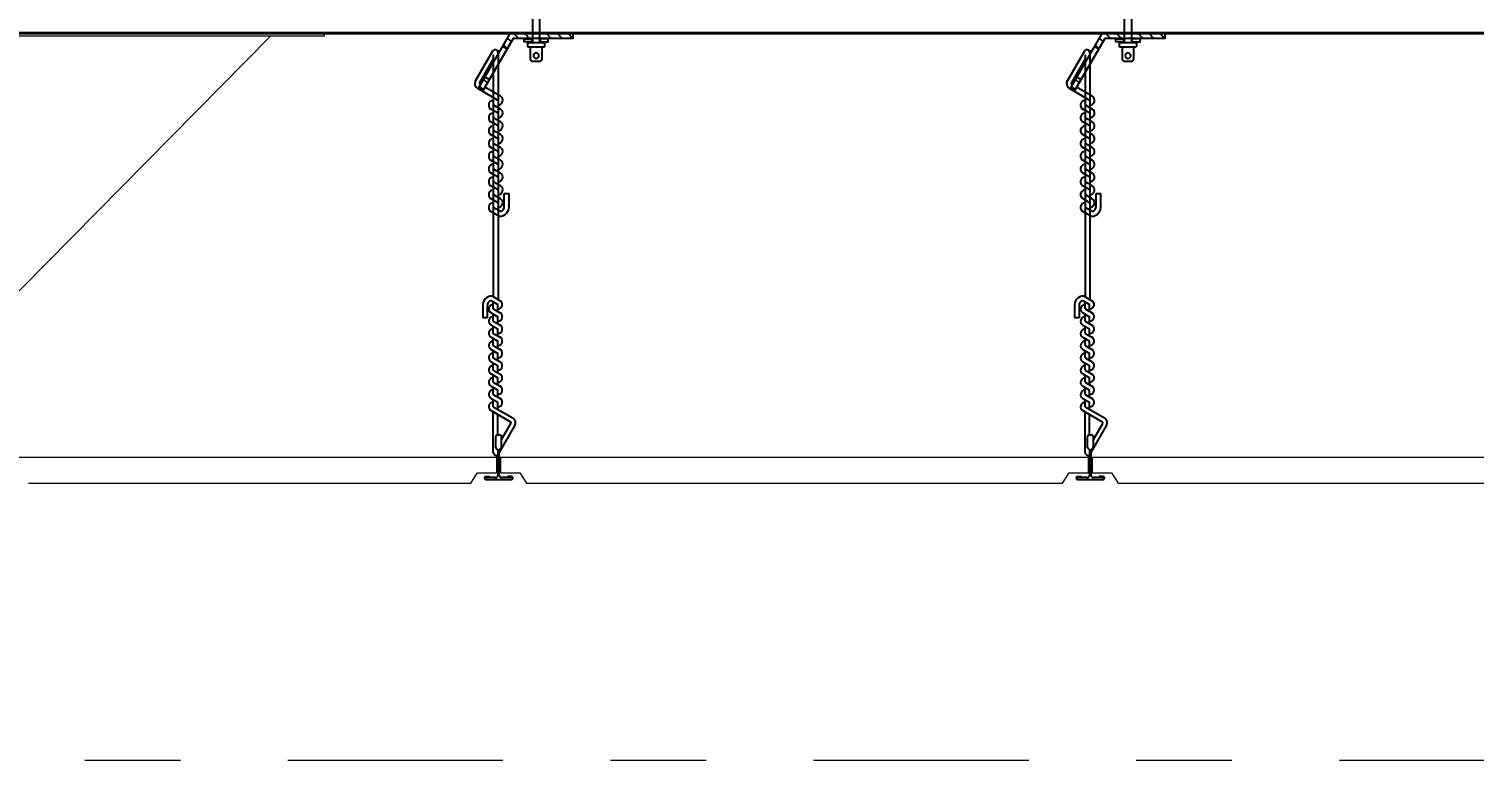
# Model space of a CAD drawing. Header units: millimetres. Extents: x 8674.86 to 8683.26, y 7174.65 to 7183.6.
# Drawn here: x 8676.296 to 8677.808, y 7178.316 to 7179.081 of the extents above; entities that cross this region are included whole.
import ezdxf
from ezdxf import colors
from ezdxf.entities.mleader import LeaderData, LeaderLine
from ezdxf.math import Vec2, Vec3

# ---------------------------------------------------------------- set-up
doc = ezdxf.new("R2010")
doc.units = ezdxf.units.MM
doc.linetypes.add('ACAD_ISO12W100', pattern=[21, 12, -3, 0, -3, 0, -3])
doc.linetypes.add('TRAZO_Y_PUNTO', pattern=[1, 0.5, -0.25, 0, -0.25])
for name, color, linetype in [('0001-Text 1 30', 250, 'Continuous'), ('002_Medium_1 30', 252, 'Continuous'), ('003_Light_1 30', 253, 'Continuous')]:
    doc.layers.add(name, color=color, linetype=linetype)
doc.layers.add('001_Dark_1 30', color=250, linetype='Continuous', lineweight=0)
doc.layers.add('CUT 1 30', color=7, linetype='ACAD_ISO12W100', lineweight=5)
doc.styles.add('SS_40_notes!', font='calibri.ttf', dxfattribs={"height": 72})

# ---------------------------------------------------------------- blocks, each defined once
blk = doc.blocks.new('PERFIL 1812-1818')
at = {"layer": '002_Medium_1 30'}
for p, q in [((-0.0006, 0.0379), (0.0006, 0.0379)), ((-0.0026, 0.0359), (-0.0026, 0.0277)), ((-0.0006, 0.0257), (-0.0006, 0.0257)), ((-0.0006, 0.0257), (-0.0006, 0.0036)), ((0.0006, 0.0257), (0.0006, 0.0257)), ((0.0006, 0.0036), (0.0006, 0.0257)), ((0.0026, 0.0277), (0.0026, 0.0359)), ((-0.0026, 0.0016), (-0.011, 0.0016)), ((-0.0108, 0), (0.0108, 0)), ((-0.0107, 0.0025), (-0.0075, 0.0025)), ((0.011, 0.0016), (0.0026, 0.0016)), ((0.0107, 0.0025), (0.0075, 0.0025))]:
    blk.add_line(p, q, dxfattribs=at)
for centre, radius, start, end in [((-0.0006, 0.0359), 0.002, 90, 180), ((0.0006, 0.0359), 0.002, 0, 90), ((-0.0006, 0.0277), 0.002, 180, 270), ((0.0006, 0.0277), 0.002, 270, 0), ((-0.0108, 0.0012), 0.00123, 88.0365, 270.7035), ((-0.0026, 0.0036), 0.002, 270, 0), ((0.0026, 0.0036), 0.002, 180, 270), ((0.0108, 0.0012), 0.00123, 269.2965, 91.9635)]:
    blk.add_arc(centre, radius, start, end, dxfattribs=at)
blk = doc.blocks.new('clavohilti')
at = {"layer": '002_Medium_1 30'}
for p, q in [((0.0056, 0.0779), (0, 0.0657)), ((0.0112, 0.0657), (0.0056, 0.0779)), ((0, 0.0657), (0, -0.0065)), ((0.0112, -0.0065), (0.0112, 0.0657)), ((-0.0082, -0.0081), (-0.0082, -0.013)), ((0.0179, -0.0065), (-0.0067, -0.0065)), ((0.0071, -0.0145), (0.0182, -0.0145)), ((0.0194, -0.013), (0.0194, -0.0081))]:
    blk.add_line(p, q, dxfattribs=at)
for points in [[(-0.001, -0.0059), (-0.0141, -0.0059), (-0.0141, -0.0007), (-0.001, -0.0007)], [(0.0122, -0.0059), (0.0253, -0.0059), (0.0253, -0.0007), (0.0122, -0.0007)]]:
    blk.add_lwpolyline(points, close=True, dxfattribs=at)
blk.add_lwpolyline([(-0.007, -0.0145), (0.0041, -0.0145)], dxfattribs=at)
blk.add_lwpolyline([(-0.004, -0.0145), (0.0152, -0.0145), (0.0152, -0.0336, -0.414214), (0.0114, -0.0374), (-0.0002, -0.0374, -0.414214), (-0.004, -0.0336)], format="xyb", close=True, dxfattribs=at)
blk.add_circle((0.0056, -0.0281), 0.0045, dxfattribs=at)
for centre, start, end in [((-0.0067, -0.0081), 90, 180), ((-0.0067, -0.013), 180, 253.9419), ((0.0179, -0.0081), 0, 90), ((0.0179, -0.013), 286.058, 360)]:
    blk.add_arc(centre, 0.00154, start, end, dxfattribs=at)

msp = doc.modelspace()

# ---------------------------------------------------------------- hatches: boundary and pattern name
at = {"layer": '003_Light_1 30'}
h = msp.add_hatch(dxfattribs=at)
h.set_pattern_fill('ANSI31', color=256, scale=0.064203, style=0)
h.set_pattern_definition([(135, (8751.398749, 7273.907543), (0.0056748167, 0.0056748167), [])])
h.paths.add_polyline_path([(8676.8292, 7179.0759), (8676.8648, 7179.0759), (8676.8648, 7179.0709), (8676.8292, 7179.0709)])
h.paths.add_polyline_path([(8676.7992, 7179.0759), (8676.8233, 7179.0759), (8676.8233, 7179.0709), (8676.8021, 7179.0709), (8676.7956, 7179.0598), (8676.7914, 7179.0622)])
h.paths.add_polyline_path([(8676.7729, 7179.0302), (8676.7771, 7179.0278), (8676.7707, 7179.0166), (8676.7664, 7179.0191)])
h = msp.add_hatch(dxfattribs=at)
h.set_pattern_fill('ANSI31', color=256, scale=0.064203, style=0)
h.set_pattern_definition([(135, (8752.017834, 7273.907543), (0.0056748167, 0.0056748167), [])])
h.paths.add_polyline_path([(8677.4483, 7179.0759), (8677.4839, 7179.0759), (8677.4839, 7179.0709), (8677.4483, 7179.0709)])
h.paths.add_polyline_path([(8677.4183, 7179.0759), (8677.4424, 7179.0759), (8677.4424, 7179.0709), (8677.4211, 7179.0709), (8677.4147, 7179.0598), (8677.4104, 7179.0622)])
h.paths.add_polyline_path([(8677.3919, 7179.0302), (8677.3962, 7179.0278), (8677.3898, 7179.0166), (8677.3855, 7179.0191)])

# ---------------------------------------------------------------- linework, layer by layer
at = {"layer": '001_Dark_1 30'}
for p, q in [((8675.2961, 7179.0774), (8682.8704, 7179.0774)), ((8676.6047, 7179.0759), (8676.6047, 7179.0732)), ((8676.6047, 7179.0732), (8676.239, 7179.0732)), ((8676.5485, 7179.0732), (8676.239, 7178.7598)), ((8676.785, 7178.6323), (8676.2679, 7178.6323)), ((8676.785, 7178.6165), (8676.785, 7178.6323)), ((8677.4041, 7178.6323), (8676.789, 7178.6323)), ((8676.789, 7178.6323), (8676.789, 7178.6165)), ((8677.4041, 7178.6165), (8677.4041, 7178.6323)), ((8678.0232, 7178.6323), (8677.4081, 7178.6323)), ((8677.4081, 7178.6323), (8677.4081, 7178.6165)), ((8676.7578, 7178.6057), (8676.7649, 7178.6165)), ((8676.7649, 7178.6165), (8676.785, 7178.6165)), ((8676.789, 7178.6165), (8676.8091, 7178.6165)), ((8676.8091, 7178.6165), (8676.8162, 7178.6057)), ((8677.3769, 7178.6057), (8677.384, 7178.6165)), ((8677.384, 7178.6165), (8677.4041, 7178.6165)), ((8677.4081, 7178.6165), (8677.4281, 7178.6165)), ((8677.4281, 7178.6165), (8677.4353, 7178.6057)), ((8676.2951, 7178.6057), (8676.7578, 7178.6057)), ((8676.8162, 7178.6057), (8677.3769, 7178.6057)), ((8677.4353, 7178.6057), (8677.996, 7178.6057))]:
    msp.add_line(p, q, dxfattribs=at)
at = {"layer": '002_Medium_1 30'}
for p, q in [((8676.7956, 7179.0598), (8676.7914, 7179.0622)), ((8677.4147, 7179.0598), (8677.4104, 7179.0622)), ((8676.7807, 7179.0576), (8676.7626, 7179.0262)), ((8676.7815, 7179.0491), (8676.7672, 7179.0243)), ((8676.7815, 7179.0537), (8676.7815, 7178.8006)), ((8676.7815, 7179.0491), (8676.7815, 7179.0146)), ((8676.7864, 7179.0585), (8676.7864, 7178.7977)), ((8676.7864, 7179.056), (8676.7864, 7179.0117)), ((8677.3998, 7179.0576), (8677.3817, 7179.0262)), ((8677.4006, 7179.0491), (8677.3863, 7179.0243)), ((8677.4006, 7179.0537), (8677.4006, 7178.8006)), ((8677.4006, 7179.0491), (8677.4006, 7179.0146)), ((8677.4055, 7179.0585), (8677.4055, 7178.7977)), ((8677.4055, 7179.056), (8677.4055, 7179.0117)), ((8676.7771, 7179.0278), (8676.7729, 7179.0302)), ((8677.3962, 7179.0278), (8677.3919, 7179.0302)), ((8676.7864, 7179.006), (8676.7652, 7179.0183)), ((8676.7683, 7179.0222), (8676.7676, 7179.0226)), ((8676.7889, 7179.0103), (8676.7725, 7179.0198)), ((8677.4055, 7179.006), (8677.3842, 7179.0183)), ((8677.3873, 7179.0222), (8677.3867, 7179.0226)), ((8677.408, 7179.0103), (8677.3916, 7179.0198)), ((8676.7815, 7179.0089), (8676.7815, 7179.0012)), ((8676.7889, 7178.9969), (8676.7815, 7179.0012)), ((8676.7864, 7179.006), (8676.7864, 7178.9983)), ((8677.4006, 7179.0089), (8677.4006, 7179.0012)), ((8677.408, 7178.9969), (8677.4006, 7179.0012)), ((8677.4055, 7179.006), (8677.4055, 7178.9983)), ((8676.7864, 7178.9927), (8676.7783, 7178.9973)), ((8676.7864, 7178.9793), (8676.7783, 7178.9839)), ((8676.7815, 7178.9955), (8676.7815, 7178.9878)), ((8676.7889, 7178.9835), (8676.7815, 7178.9878)), ((8676.7864, 7178.9927), (8676.7864, 7178.985)), ((8677.4055, 7178.9927), (8677.3974, 7178.9973)), ((8677.4055, 7178.9793), (8677.3974, 7178.9839)), ((8677.4006, 7178.9955), (8677.4006, 7178.9878)), ((8677.408, 7178.9835), (8677.4006, 7178.9878)), ((8677.4055, 7178.9927), (8677.4055, 7178.985)), ((8676.7864, 7178.9659), (8676.7783, 7178.9706)), ((8676.7815, 7178.9821), (8676.7815, 7178.9744)), ((8676.7889, 7178.9702), (8676.7815, 7178.9744)), ((8676.7815, 7178.9687), (8676.7815, 7178.961)), ((8676.7815, 7178.9687), (8676.7815, 7178.961)), ((8676.7864, 7178.9793), (8676.7864, 7178.9716)), ((8677.4055, 7178.9659), (8677.3974, 7178.9706)), ((8677.4006, 7178.9821), (8677.4006, 7178.9744)), ((8677.408, 7178.9702), (8677.4006, 7178.9744)), ((8677.4006, 7178.9687), (8677.4006, 7178.961)), ((8677.4006, 7178.9687), (8677.4006, 7178.961)), ((8677.4055, 7178.9793), (8677.4055, 7178.9716)), ((8676.7864, 7178.9525), (8676.7783, 7178.9572)), ((8676.7889, 7178.9568), (8676.7815, 7178.961)), ((8676.7815, 7178.9553), (8676.7815, 7178.9476)), ((8676.7864, 7178.9659), (8676.7864, 7178.9582)), ((8676.7864, 7178.9659), (8676.7864, 7178.9582)), ((8677.4055, 7178.9525), (8677.3974, 7178.9572)), ((8677.408, 7178.9568), (8677.4006, 7178.961)), ((8677.4006, 7178.9553), (8677.4006, 7178.9476)), ((8677.4055, 7178.9659), (8677.4055, 7178.9582)), ((8677.4055, 7178.9659), (8677.4055, 7178.9582)), ((8676.7864, 7178.9391), (8676.7783, 7178.9438)), ((8676.7889, 7178.9434), (8676.7815, 7178.9476)), ((8676.7815, 7178.942), (8676.7815, 7178.9343)), ((8676.7864, 7178.9525), (8676.7864, 7178.9448)), ((8676.7864, 7178.9391), (8676.7864, 7178.9314)), ((8677.4055, 7178.9391), (8677.3974, 7178.9438)), ((8677.408, 7178.9434), (8677.4006, 7178.9476)), ((8677.4006, 7178.942), (8677.4006, 7178.9343)), ((8677.4055, 7178.9525), (8677.4055, 7178.9448)), ((8677.4055, 7178.9391), (8677.4055, 7178.9314)), ((8676.7864, 7178.9257), (8676.7783, 7178.9304)), ((8676.7889, 7178.93), (8676.7815, 7178.9343)), ((8676.7815, 7178.9286), (8676.7815, 7178.9209)), ((8676.7864, 7178.9257), (8676.7864, 7178.918)), ((8677.4055, 7178.9257), (8677.3974, 7178.9304)), ((8677.408, 7178.93), (8677.4006, 7178.9343)), ((8677.4006, 7178.9286), (8677.4006, 7178.9209)), ((8677.4055, 7178.9257), (8677.4055, 7178.918)), ((8676.7864, 7178.9123), (8676.7783, 7178.917)), ((8676.7889, 7178.9166), (8676.7815, 7178.9209)), ((8676.7815, 7178.9152), (8676.7815, 7178.9075)), ((8676.7815, 7178.9152), (8676.7815, 7178.9075)), ((8676.7864, 7178.9123), (8676.7864, 7178.9046)), ((8676.7864, 7178.9123), (8676.7864, 7178.9046)), ((8676.793, 7178.9085), (8676.7979, 7178.9085)), ((8676.793, 7178.8955), (8676.793, 7178.9085)), ((8676.7979, 7178.8955), (8676.7979, 7178.9085)), ((8677.4055, 7178.9123), (8677.3974, 7178.917)), ((8677.408, 7178.9166), (8677.4006, 7178.9209)), ((8677.4006, 7178.9152), (8677.4006, 7178.9075)), ((8677.4006, 7178.9152), (8677.4006, 7178.9075)), ((8677.4055, 7178.9123), (8677.4055, 7178.9046)), ((8677.4055, 7178.9123), (8677.4055, 7178.9046)), ((8677.4121, 7178.9085), (8677.417, 7178.9085)), ((8677.4121, 7178.8955), (8677.4121, 7178.9085)), ((8677.417, 7178.8955), (8677.417, 7178.9085)), ((8676.7864, 7178.8989), (8676.7783, 7178.9036)), ((8676.7889, 7178.9032), (8676.7815, 7178.9075)), ((8676.7815, 7178.9018), (8676.7815, 7178.8941)), ((8676.7815, 7178.9018), (8676.7815, 7178.8941)), ((8676.7889, 7178.8898), (8676.7815, 7178.8941)), ((8676.7864, 7178.8989), (8676.7864, 7178.8913)), ((8677.4055, 7178.8989), (8677.3974, 7178.9036)), ((8677.408, 7178.9032), (8677.4006, 7178.9075)), ((8677.4006, 7178.9018), (8677.4006, 7178.8941)), ((8677.4006, 7178.9018), (8677.4006, 7178.8941)), ((8677.408, 7178.8898), (8677.4006, 7178.8941)), ((8677.4055, 7178.8989), (8677.4055, 7178.8913)), ((8676.7874, 7178.885), (8676.7783, 7178.8902)), ((8677.4065, 7178.885), (8677.3974, 7178.8902)), ((8676.7705, 7178.7911), (8676.7705, 7178.7787)), ((8676.7752, 7178.7911), (8676.7752, 7178.7787)), ((8676.7792, 7178.7965), (8676.7862, 7178.7924)), ((8676.7806, 7178.8011), (8676.7892, 7178.7961)), ((8676.7815, 7178.7878), (8676.7815, 7178.7951)), ((8676.7815, 7178.7878), (8676.7892, 7178.7833)), ((8676.7862, 7178.7851), (8676.7862, 7178.7924)), ((8676.7862, 7178.7851), (8676.7862, 7178.7924)), ((8677.3896, 7178.7911), (8677.3896, 7178.7787)), ((8677.3943, 7178.7911), (8677.3943, 7178.7787)), ((8677.3982, 7178.7965), (8677.4053, 7178.7924)), ((8677.3997, 7178.8011), (8677.4083, 7178.7961)), ((8677.4006, 7178.7878), (8677.4006, 7178.7951)), ((8677.4006, 7178.7878), (8677.4083, 7178.7833)), ((8677.4053, 7178.7851), (8677.4053, 7178.7924)), ((8677.4053, 7178.7851), (8677.4053, 7178.7924)), ((8676.7752, 7178.7787), (8676.7705, 7178.7787)), ((8676.7792, 7178.7837), (8676.7862, 7178.7796)), ((8676.7815, 7178.775), (8676.7815, 7178.7824)), ((8676.7815, 7178.775), (8676.7815, 7178.7824)), ((8676.7815, 7178.775), (8676.7892, 7178.7706)), ((8676.7862, 7178.7723), (8676.7862, 7178.7796)), ((8676.7862, 7178.7723), (8676.7862, 7178.7796)), ((8677.3943, 7178.7787), (8677.3896, 7178.7787)), ((8677.3982, 7178.7837), (8677.4053, 7178.7796)), ((8677.4006, 7178.775), (8677.4006, 7178.7824)), ((8677.4006, 7178.775), (8677.4006, 7178.7824)), ((8677.4006, 7178.775), (8677.4083, 7178.7706)), ((8677.4053, 7178.7723), (8677.4053, 7178.7796)), ((8677.4053, 7178.7723), (8677.4053, 7178.7796)), ((8676.7792, 7178.7709), (8676.7862, 7178.7669)), ((8676.7792, 7178.7582), (8676.7862, 7178.7541)), ((8676.7815, 7178.7622), (8676.7815, 7178.7696)), ((8676.7815, 7178.7622), (8676.7892, 7178.7578)), ((8676.7862, 7178.7595), (8676.7862, 7178.7669)), ((8677.3982, 7178.7709), (8677.4053, 7178.7669)), ((8677.3982, 7178.7582), (8677.4053, 7178.7541)), ((8677.4006, 7178.7622), (8677.4006, 7178.7696)), ((8677.4006, 7178.7622), (8677.4083, 7178.7578)), ((8677.4053, 7178.7595), (8677.4053, 7178.7669)), ((8676.7792, 7178.7454), (8676.7862, 7178.7413)), ((8676.7815, 7178.7495), (8676.7815, 7178.7568)), ((8676.7815, 7178.7495), (8676.7892, 7178.745)), ((8676.7815, 7178.7367), (8676.7815, 7178.744)), ((8676.7862, 7178.7467), (8676.7862, 7178.7541)), ((8677.3982, 7178.7454), (8677.4053, 7178.7413)), ((8677.4006, 7178.7495), (8677.4006, 7178.7568)), ((8677.4006, 7178.7495), (8677.4083, 7178.745)), ((8677.4006, 7178.7367), (8677.4006, 7178.744)), ((8677.4053, 7178.7467), (8677.4053, 7178.7541)), ((8676.7792, 7178.7326), (8676.7862, 7178.7285)), ((8676.7815, 7178.7367), (8676.7892, 7178.7322)), ((8676.7815, 7178.7239), (8676.7815, 7178.7312)), ((8676.7815, 7178.7239), (8676.7815, 7178.7312)), ((8676.7862, 7178.734), (8676.7862, 7178.7413)), ((8676.7862, 7178.7212), (8676.7862, 7178.7285)), ((8676.7862, 7178.7212), (8676.7862, 7178.7285)), ((8677.3982, 7178.7326), (8677.4053, 7178.7285)), ((8677.4006, 7178.7367), (8677.4083, 7178.7322)), ((8677.4006, 7178.7239), (8677.4006, 7178.7312)), ((8677.4006, 7178.7239), (8677.4006, 7178.7312)), ((8677.4053, 7178.734), (8677.4053, 7178.7413)), ((8677.4053, 7178.7212), (8677.4053, 7178.7285)), ((8677.4053, 7178.7212), (8677.4053, 7178.7285)), ((8676.7792, 7178.7198), (8676.7862, 7178.7157)), ((8676.7815, 7178.7239), (8676.7892, 7178.7194)), ((8676.7815, 7178.7111), (8676.7815, 7178.7185)), ((8676.7862, 7178.7084), (8676.7862, 7178.7157)), ((8677.3982, 7178.7198), (8677.4053, 7178.7157)), ((8677.4006, 7178.7239), (8677.4083, 7178.7194)), ((8677.4006, 7178.7111), (8677.4006, 7178.7185)), ((8677.4053, 7178.7084), (8677.4053, 7178.7157)), ((8676.7792, 7178.707), (8676.7862, 7178.7029)), ((8676.7815, 7178.7111), (8676.7892, 7178.7066)), ((8676.7815, 7178.6983), (8676.7815, 7178.7057)), ((8676.7815, 7178.6983), (8676.7892, 7178.6939)), ((8676.7862, 7178.6956), (8676.7862, 7178.7029)), ((8677.3982, 7178.707), (8677.4053, 7178.7029)), ((8677.4006, 7178.7111), (8677.4083, 7178.7066)), ((8677.4006, 7178.6983), (8677.4006, 7178.7057)), ((8677.4006, 7178.6983), (8677.4083, 7178.6939)), ((8677.4053, 7178.6956), (8677.4053, 7178.7029)), ((8676.7792, 7178.6942), (8676.7862, 7178.6902)), ((8676.7792, 7178.6815), (8676.7995, 7178.6697)), ((8676.7815, 7178.6855), (8676.7815, 7178.6929)), ((8676.7815, 7178.6855), (8676.8018, 7178.6738)), ((8676.7862, 7178.6828), (8676.7862, 7178.6902)), ((8677.3982, 7178.6942), (8677.4053, 7178.6902)), ((8677.3982, 7178.6815), (8677.4186, 7178.6697)), ((8677.4006, 7178.6855), (8677.4006, 7178.6929)), ((8677.4006, 7178.6855), (8677.4209, 7178.6738)), ((8677.4053, 7178.6828), (8677.4053, 7178.6902)), ((8676.7815, 7178.6378), (8676.7815, 7178.6801)), ((8676.7862, 7178.656), (8676.7862, 7178.6774)), ((8676.7878, 7178.6377), (8676.8043, 7178.6663)), ((8676.7902, 7178.6513), (8676.7999, 7178.6681)), ((8677.4006, 7178.6378), (8677.4006, 7178.6801)), ((8677.4053, 7178.656), (8677.4053, 7178.6774)), ((8677.4069, 7178.6377), (8677.4234, 7178.6663)), ((8677.4093, 7178.6513), (8677.419, 7178.6681)), ((8676.785, 7178.6323), (8676.7862, 7178.6323)), ((8676.7878, 7178.6323), (8676.789, 7178.6323)), ((8677.4041, 7178.6323), (8677.4053, 7178.6323)), ((8677.4069, 7178.6323), (8677.4081, 7178.6323))]:
    msp.add_line(p, q, dxfattribs=at)
for points in [[(8676.7992, 7179.0759), (8676.8648, 7179.0759), (8676.8648, 7179.0709), (8676.8021, 7179.0709), (8676.7707, 7179.0166), (8676.7664, 7179.0191)], [(8677.4183, 7179.0759), (8677.4839, 7179.0759), (8677.4839, 7179.0709), (8677.4211, 7179.0709), (8677.3898, 7179.0166), (8677.3855, 7179.0191)]]:
    msp.add_lwpolyline(points, close=True, dxfattribs=at)
for centre, radius, start, end in [((8676.7834, 7179.056), 0.00308, 0, 150), ((8677.4024, 7179.056), 0.00308, 0, 150), ((8676.7682, 7179.0237), 0.00616, 150, 240), ((8676.7682, 7179.0237), 0.00123, 150, 240), ((8677.3873, 7179.0237), 0.00616, 150, 240), ((8677.3873, 7179.0237), 0.00123, 150, 240), ((8676.7815, 7179.0011), 0.00493, 90, 249.9044), ((8676.7864, 7179.006), 0.00493, 270, 60), ((8677.4006, 7179.0011), 0.00493, 90, 249.9044), ((8677.4055, 7179.006), 0.00493, 270, 60), ((8676.7815, 7178.9877), 0.00493, 90, 249.9044), ((8676.7864, 7178.9927), 0.00493, 270, 60), ((8677.4006, 7178.9877), 0.00493, 90, 249.9044), ((8677.4055, 7178.9927), 0.00493, 270, 60), ((8676.7815, 7178.9743), 0.00493, 90, 249.9044), ((8676.7864, 7178.9793), 0.00493, 270, 60), ((8676.7864, 7178.9659), 0.00493, 270, 60), ((8677.4006, 7178.9743), 0.00493, 90, 249.9044), ((8677.4055, 7178.9793), 0.00493, 270, 60), ((8677.4055, 7178.9659), 0.00493, 270, 60), ((8676.7815, 7178.9609), 0.00493, 90, 249.9044), ((8676.7864, 7178.9525), 0.00493, 270, 60), ((8676.7864, 7178.9525), 0.00493, 270, 60), ((8677.4006, 7178.9609), 0.00493, 90, 249.9044), ((8677.4055, 7178.9525), 0.00493, 270, 60), ((8677.4055, 7178.9525), 0.00493, 270, 60), ((8676.7815, 7178.9476), 0.00493, 90, 249.9044), ((8676.7815, 7178.9342), 0.00493, 90, 249.9044), ((8676.7864, 7178.9391), 0.00493, 270, 60), ((8677.4006, 7178.9476), 0.00493, 90, 249.9044), ((8677.4006, 7178.9342), 0.00493, 90, 249.9044), ((8677.4055, 7178.9391), 0.00493, 270, 60), ((8676.7815, 7178.9208), 0.00493, 90, 249.9044), ((8676.7864, 7178.9257), 0.00493, 270, 60), ((8677.4006, 7178.9208), 0.00493, 90, 249.9044), ((8677.4055, 7178.9257), 0.00493, 270, 60), ((8676.7815, 7178.9074), 0.00493, 90, 249.9044), ((8676.7864, 7178.9123), 0.00493, 270, 60), ((8677.4006, 7178.9074), 0.00493, 90, 249.9044), ((8677.4055, 7178.9123), 0.00493, 270, 60), ((8676.7815, 7178.894), 0.00493, 90, 249.9044), ((8676.7864, 7178.8989), 0.00493, 270, 60), ((8676.7881, 7178.8947), 0.00986, 269.184, 8.9357), ((8676.7881, 7178.8947), 0.00493, 278.9357, 8.9357), ((8677.4006, 7178.894), 0.00493, 90, 249.9044), ((8677.4055, 7178.8989), 0.00493, 270, 60), ((8677.4072, 7178.8947), 0.00986, 269.184, 8.9357), ((8677.4072, 7178.8947), 0.00493, 278.9357, 8.9357), ((8676.788, 7178.8861), 0.00123, 240, 269.184), ((8677.4071, 7178.8861), 0.00123, 240, 269.184), ((8676.7799, 7178.7919), 0.00942, 89.184, 188.9357), ((8676.7799, 7178.7919), 0.00471, 98.9357, 188.9357), ((8676.7815, 7178.7878), 0.00471, 90, 240), ((8676.78, 7178.8001), 0.00118, 60, 89.184), ((8676.7862, 7178.7925), 0.00471, 270, 69.9044), ((8677.399, 7178.7919), 0.00942, 89.184, 188.9357), ((8677.399, 7178.7919), 0.00471, 98.9357, 188.9357), ((8677.4006, 7178.7878), 0.00471, 90, 240), ((8677.3991, 7178.8001), 0.00118, 60, 89.184), ((8677.4053, 7178.7925), 0.00471, 270, 69.9044), ((8676.7815, 7178.775), 0.00471, 90, 240), ((8676.7862, 7178.7797), 0.00471, 270, 69.9044), ((8677.4006, 7178.775), 0.00471, 90, 240), ((8677.4053, 7178.7797), 0.00471, 270, 69.9044), ((8676.7815, 7178.7622), 0.00471, 90, 240), ((8676.7862, 7178.7669), 0.00471, 270, 69.9044), ((8676.7862, 7178.7542), 0.00471, 270, 69.9044), ((8677.4006, 7178.7622), 0.00471, 90, 240), ((8677.4053, 7178.7669), 0.00471, 270, 69.9044), ((8677.4053, 7178.7542), 0.00471, 270, 69.9044), ((8676.7815, 7178.7495), 0.00471, 90, 240), ((8676.7862, 7178.7414), 0.00471, 270, 69.9044), ((8677.4006, 7178.7495), 0.00471, 90, 240), ((8677.4053, 7178.7414), 0.00471, 270, 69.9044), ((8676.7815, 7178.7367), 0.00471, 90, 240), ((8676.7815, 7178.7367), 0.00471, 90, 240), ((8676.7815, 7178.7239), 0.00471, 90, 240), ((8676.7862, 7178.7286), 0.00471, 270, 69.9044), ((8677.4006, 7178.7367), 0.00471, 90, 240), ((8677.4006, 7178.7367), 0.00471, 90, 240), ((8677.4006, 7178.7239), 0.00471, 90, 240), ((8677.4053, 7178.7286), 0.00471, 270, 69.9044), ((8676.7815, 7178.7111), 0.00471, 90, 240), ((8676.7862, 7178.7158), 0.00471, 270, 69.9044), ((8677.4006, 7178.7111), 0.00471, 90, 240), ((8677.4053, 7178.7158), 0.00471, 270, 69.9044), ((8676.7815, 7178.6983), 0.00471, 90, 240), ((8676.7862, 7178.703), 0.00471, 270, 69.9044), ((8677.4006, 7178.6983), 0.00471, 90, 240), ((8677.4053, 7178.703), 0.00471, 270, 69.9044), ((8676.7815, 7178.6855), 0.00471, 90, 240), ((8676.7862, 7178.6902), 0.00471, 270, 69.9044), ((8677.4006, 7178.6855), 0.00471, 90, 240), ((8677.4053, 7178.6902), 0.00471, 270, 69.9044), ((8676.7989, 7178.6687), 0.00118, 330, 60), ((8676.7989, 7178.6687), 0.00589, 330, 60), ((8677.418, 7178.6687), 0.00118, 330, 60), ((8677.418, 7178.6687), 0.00589, 330, 60), ((8676.7849, 7178.638), 0.0034, 183.2769, 292.8041), ((8677.404, 7178.638), 0.0034, 183.2769, 292.8041)]:
    msp.add_arc(centre, radius, start, end, dxfattribs=at)
at = {"layer": '003_Light_1 30'}
msp.add_line((8675.2961, 7179.0759), (8682.8709, 7179.0759), dxfattribs=at)
at = {"layer": 'CUT 1 30', "linetype": 'TRAZO_Y_PUNTO', "lineweight": 0, "ltscale": 0.45}
msp.add_lwpolyline([(8675.4666, 7178.3158), (8682.6752, 7178.3158)], dxfattribs=at)

# ---------------------------------------------------------------- block references
at = {"layer": '002_Medium_1 30'}
for name, p, xscale, yscale, zscale in [('clavohilti', (8676.8299, 7179.0709), -0.6420322219580161, 0.6420322219570659, 0.6420322219549365), ('clavohilti', (8677.449, 7179.0709), -0.6420322219580161, 0.6420322219570659, 0.6420322219549365), ('PERFIL 1812-1818', (8676.787, 7178.6095), 1.226103213921616, 1.226103213921616, 1.226103213921616), ('PERFIL 1812-1818', (8677.4061, 7178.6095), 1.226103213921616, 1.226103213921616, 1.226103213921616)]:
    msp.add_blockref(name, p, dxfattribs=dict(at, xscale=xscale, yscale=yscale, zscale=zscale))

# ---------------------------------------------------------------- leaders
at = {"layer": '0001-Text 1 30'}
ml = msp.add_multileader_mtext('Standard', dxfattribs=at)
ml.set_content('Galvanized steel gutter', color=250, style='SS_40_notes!')
ml.set_leader_properties(color=252)
ml.build(insert=Vec2(0, 0))
ml.multileader.update_dxf_attribs({"dogleg_length": 32, "arrow_head_size": 0.05})
ctx = ml.context
ctx.base_point, ctx.char_height, ctx.arrow_head_size, ctx.landing_gap_size, ctx.plane_origin = Vec3(8676.5782, 7181.7288), 0.072, 0.05, 0.013, Vec3(8675.5462, 7179.497)
ctx.text_align_type = 2
notes = []
notes.append((ctx, [(0, (1, 1, 0), (8675.1462, 7181.7288), (1, 0), 1.432, [(0, [(8675.1462, 7178.9935)], 0, [])])]))
ctx.mtext.insert, ctx.mtext.alignment, ctx.mtext.flow_direction = Vec3(8677.6457, 7181.7749), 3, 5
for ctx, leaders in notes:
    for number, flags, end, landing, length, lines in leaders:
        leader = LeaderData()
        leader.index, (leader.has_last_leader_line, leader.has_dogleg_vector, leader.attachment_direction) = number, flags
        leader.last_leader_point, leader.dogleg_vector, leader.dogleg_length = Vec3(end), Vec3(landing), length
        for number, points, colour, breaks in lines:
            line = LeaderLine()
            line.index, line.vertices, line.color, line.breaks = number, Vec3.list(points), colors.encode_raw_color(colour), breaks
            leader.lines.append(line)
        ctx.leaders.append(leader)

doc.saveas('drawing.dxf')
